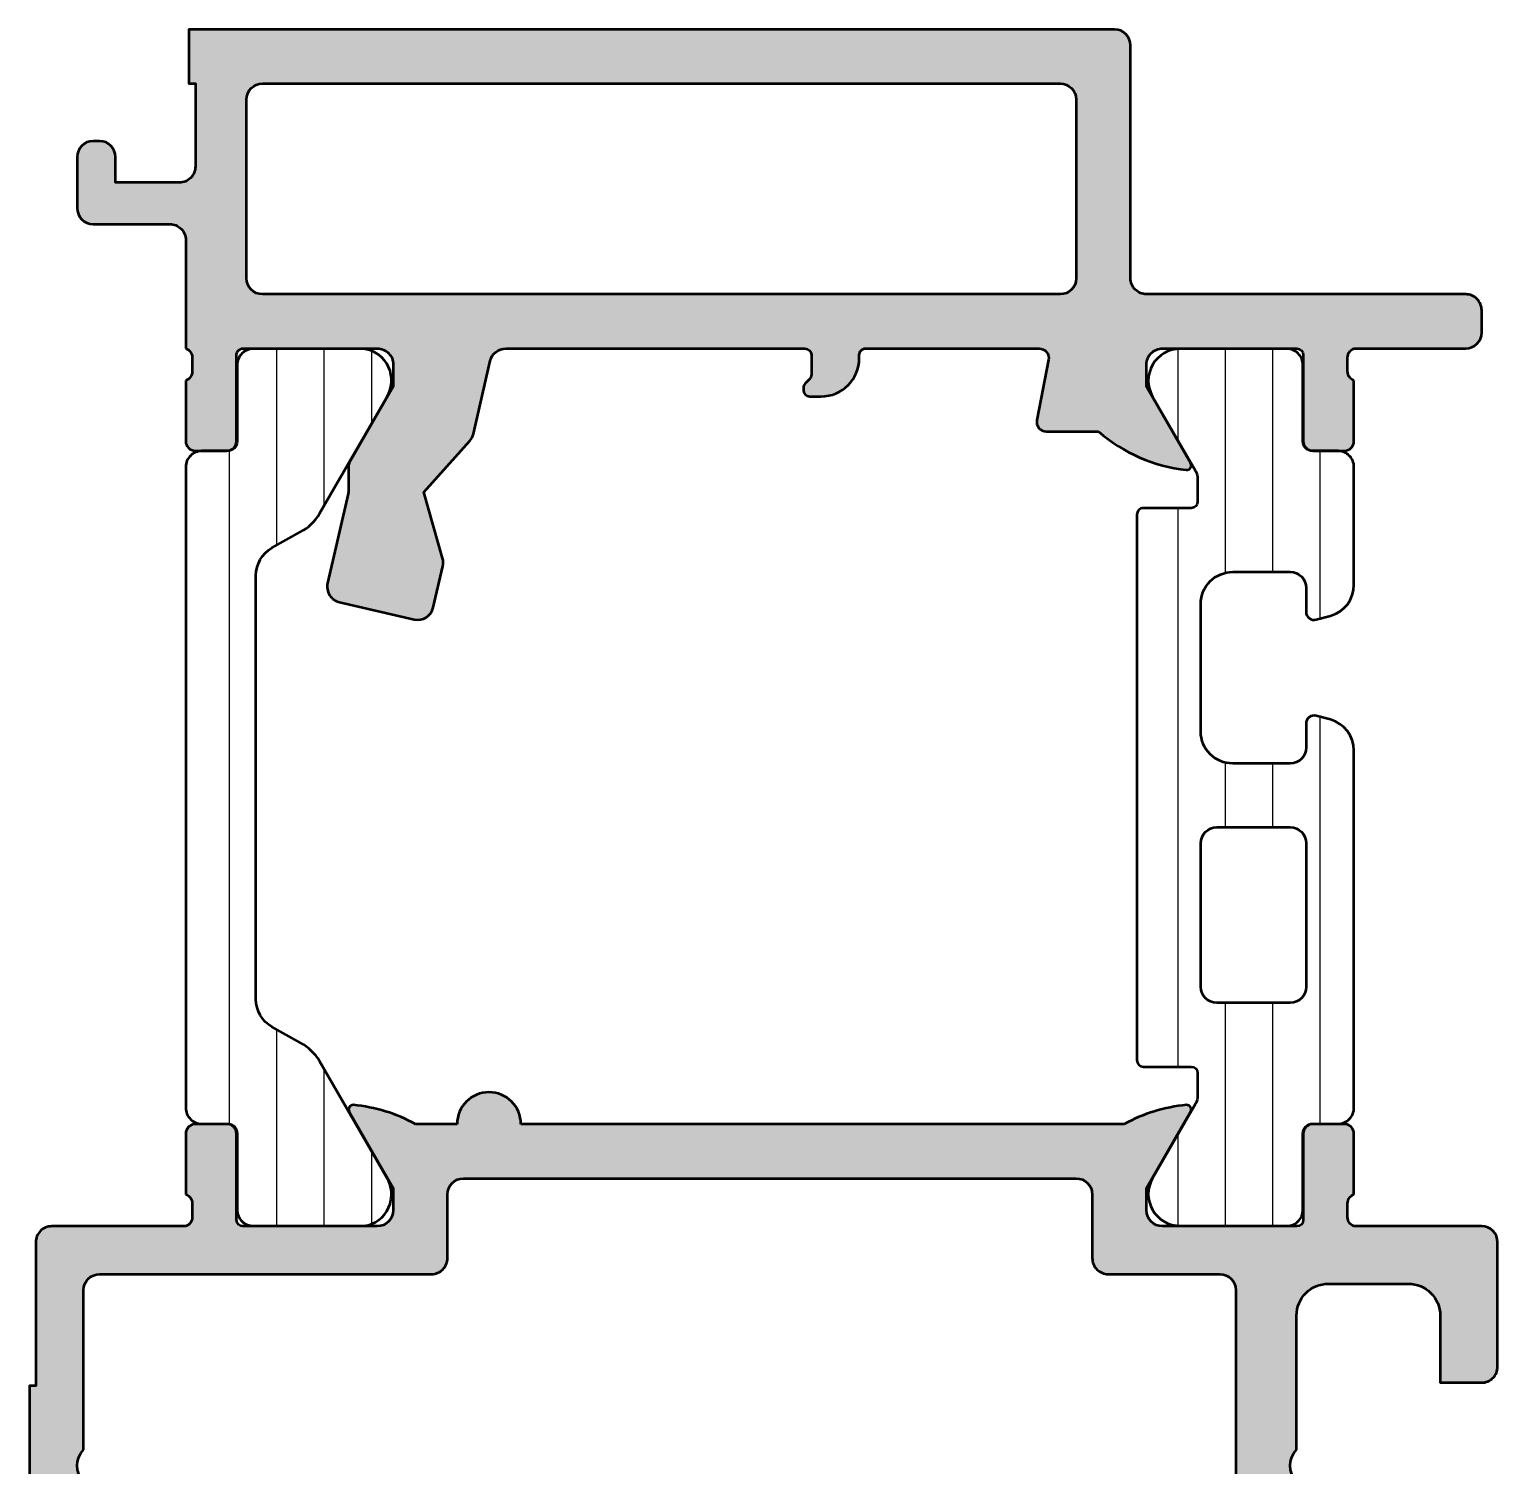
# Model space of a CAD drawing. Extents: x -34.5 to 32, y 0 to 90.
# Drawn here: x -34.5 to 11.5, y 45 to 90 of the extents above; entities that cross this region are included whole.
import ezdxf

# ---------------------------------------------------------------- set-up
doc = ezdxf.new("R2010")
doc.units = 0
for name, color, linetype, lineweight in [('0S-Alu contour', 7, 'Continuous', 50), ('0S-Alu hatch', 252, 'Continuous', 25), ('0S-Plastic contour', 254, 'Continuous', 50), ('0S-Plastic hatch', 253, 'Continuous', 25)]:
    doc.layers.add(name, color=color, linetype=linetype, lineweight=lineweight)
pattern_1 = [(90, (0, 0), (-1.4859, 0), [])]

# ---------------------------------------------------------------- blocks, each defined once
blk = doc.blocks.new('438860__0EFB5AFA_68D3_447F_BDD5_04D6D6783F5B_')
at = {"layer": '0S-Alu hatch'}
h = blk.add_hatch(color=256, dxfattribs=at)
edge = h.paths.add_edge_path()
edge.add_line((-29.60000000000001, 52.49999999999997), (-33.80000000000001, 52.49999999999997))
edge.add_arc((-33.80000000000002, 51.99999999999998), 0.4999999999999929, 89.9999999999992, 180)
edge.add_line((-34.30000000000001, 51.99999999999997), (-34.30000000000001, 47.49999999999997))
edge.add_line((-34.30000000000001, 47.49999999999997), (-34.5, 47.49999999999997))
edge.add_line((-34.5, 47.49999999999997), (-34.5, 42.49999999999997))
edge.add_line((-34.5, 42.49999999999997), (-34.30000000000001, 42.49999999999997))
edge.add_line((-34.30000000000001, 42.49999999999997), (-34.3, 37.99999999999997))
edge.add_arc((-33.80000000000001, 37.99999999999997), 0.4999999999999929, 180, 270.0000000000008)
edge.add_line((-33.8, 37.49999999999997), (-29.60000000000001, 37.49999999999998))
edge.add_ellipse((-29.7, 37.21715728752535), major_axis=(-0.3000000000000019, 0), ratio=1, start_angle=180, end_angle=250.5287793655121, ccw=False)
edge.add_line((-29.39999999999999, 37.21715728752535), (-29.4, 36.78284271247459))
edge.add_ellipse((-29.7, 36.78284271247459), major_axis=(-0.3000000000000007, 0), ratio=1, start_angle=109.4712206344897, end_angle=180, ccw=False)
edge.add_line((-29.6, 36.49999999999997), (-29.6, 34.60000000000002))
edge.add_arc((-29.29999999999995, 34.60000000000004), 0.300000000000054, 180, 269.9999999999986)
edge.add_line((-29.29999999999996, 34.29999999999998), (-28.31000000000004, 34.29999999999998))
edge.add_arc((-28.31000000000003, 34.60000000000001), 0.3000000000000327, 269.9999999999986, 360)
edge.add_line((-28.01, 34.60000000000002), (-28.01, 37.29999999999998))
edge.add_ellipse((-27.81, 37.29999999999998), major_axis=(-0.1999999999999993, 0), ratio=1, start_angle=270, end_angle=360, ccw=False)
edge.add_line((-27.81, 37.49999999999997), (-23.59999999999999, 37.49999999999998))
edge.add_ellipse((-23.59999999999999, 36.99999999999999), major_axis=(-0.5, 0), ratio=1, start_angle=180, end_angle=270, ccw=False)
edge.add_line((-23.1, 36.99999999999999), (-23.1, 36.29999999999999))
edge.add_line((-23.1, 36.29999999999999), (-24.48149545762236, 33.90717967697243))
edge.add_arc((-24.3618802153517, 33.83811978464828), 0.1381197846483005, 150.000000000001, 275.3285864386661)
edge.add_arc((-24.81339024585827, 38.67898932645395), 5.000000000000165, 275.3285864386683, 298.860456193006)
edge.add_line((-22.4, 34.29999999999998), (4.300000000000004, 34.3))
edge.add_arc((6.713390245858253, 38.67898932645399), 5.000000000000176, 241.1395438069943, 264.671413561332)
edge.add_arc((6.261880215351711, 33.8381197846483), 0.1381197846482904, 264.6714135613336, 390.0000000000021)
edge.add_line((6.381495457622361, 33.90717967697245), (5, 36.3))
edge.add_line((5, 36.3), (5, 37))
edge.add_ellipse((5.5, 37), major_axis=(-0.5, 0), ratio=1, start_angle=270, end_angle=360, ccw=False)
edge.add_line((5.5, 37.5), (9.710000000000006, 37.5))
edge.add_ellipse((9.710000000000006, 37.3), major_axis=(-0.2000000000000028, 0), ratio=1, start_angle=180, end_angle=270, ccw=False)
edge.add_line((9.91000000000001, 37.3), (9.910000000000004, 34.60000000000003))
edge.add_arc((10.21000000000004, 34.60000000000004), 0.300000000000038, 180, 270.0000000000003)
edge.add_line((10.21000000000004, 34.3), (11.19999999999996, 34.3))
edge.add_arc((11.19999999999995, 34.60000000000004), 0.3000000000000398, 270.0000000000023, 360)
edge.add_line((11.49999999999999, 34.60000000000003), (11.5, 36.5))
edge.add_ellipse((11.60000000000001, 36.78284271247461), major_axis=(-0.2999999999999956, 0), ratio=1, start_angle=0, end_angle=70.52877936550732, ccw=False)
edge.add_line((11.30000000000001, 36.78284271247461), (11.30000000000002, 37.21715728752538))
edge.add_ellipse((11.60000000000001, 37.21715728752537), major_axis=(-0.2999999999999971, 0), ratio=1, start_angle=289.4712206344907, end_angle=360, ccw=False)
edge.add_line((11.50000000000001, 37.5), (11.49999999999999, 41.9))
edge.add_arc((10.99999999999999, 41.9), 0.5000000000000018, 0, 89.99999999999898)
edge.add_line((11, 42.40000000000001), (9.699999999999996, 42.40000000000001))
edge.add_line((9.699999999999996, 42.40000000000001), (9.699999999999996, 40.3))
edge.add_ellipse((8.699999999999996, 40.3), major_axis=(-1, 0), ratio=1, start_angle=90.0000000000004, end_angle=180, ccw=False)
edge.add_line((8.700000000000003, 39.3), (6.200000000000002, 39.3))
edge.add_ellipse((6.200000000000009, 40.3), major_axis=(-1, 0), ratio=1, start_angle=0, end_angle=89.9999999999996, ccw=False)
edge.add_line((5.200000000000009, 40.3), (5.200000000000009, 44.5))
edge.add_ellipse((5.725000000000015, 45), major_axis=(-0.7250000000000036, 0), ratio=1, start_angle=-43.60281897270329, end_angle=43.60281897270329, ccw=False)
edge.add_line((5.200000000000009, 45.49999999999999), (5.200000000000009, 49.7))
edge.add_ellipse((6.200000000000009, 49.7), major_axis=(-1, 0), ratio=1, start_angle=270.0000000000004, end_angle=360, ccw=False)
edge.add_line((6.200000000000002, 50.7), (8.700000000000003, 50.7))
edge.add_ellipse((8.699999999999996, 49.70000000000001), major_axis=(-0.9999999999999928, 0), ratio=1, start_angle=180, end_angle=269.9999999999996, ccw=False)
edge.add_line((9.699999999999989, 49.70000000000001), (9.699999999999996, 47.6))
edge.add_line((9.699999999999996, 47.6), (10.99999999999999, 47.6))
edge.add_arc((10.99999999999999, 48.09999999999999), 0.4999999999999929, 269.9999999999996, 360)
edge.add_line((11.49999999999999, 48.09999999999999), (11.49999999999998, 52.00000000000001))
edge.add_arc((10.99999999999998, 52.00000000000001), 0.5000000000000018, 0, 89.99999999999898)
edge.add_line((10.99999999999999, 52.5), (7, 52.5))
edge.add_ellipse((7.099999999999987, 52.78284271247463), major_axis=(-0.3000000000000013, 0), ratio=1, start_angle=0, end_angle=70.52877936551249, ccw=False)
edge.add_line((6.799999999999985, 52.78284271247463), (6.79999999999999, 53.21715728752539))
edge.add_ellipse((7.099999999999994, 53.21715728752539), major_axis=(-0.3000000000000043, 0), ratio=1, start_angle=289.47122063449257, end_angle=360, ccw=False)
edge.add_line((6.999999999999984, 53.50000000000001), (6.999999999999985, 55.39999999999996))
edge.add_arc((6.699999999999951, 55.39999999999997), 0.3000000000000345, 0, 90.00000000000102)
edge.add_line((6.699999999999945, 55.7), (5.710000000000029, 55.7))
edge.add_arc((5.710000000000023, 55.39999999999997), 0.3000000000000327, 89.99999999999898, 180)
edge.add_line((5.409999999999991, 55.39999999999996), (5.409999999999996, 52.7))
edge.add_ellipse((5.209999999999993, 52.7), major_axis=(-0.2000000000000028, 0), ratio=1, start_angle=90, end_angle=180, ccw=False)
edge.add_line((5.209999999999993, 52.5), (0.9999999999999857, 52.5))
edge.add_ellipse((0.9999999999999857, 53), major_axis=(-0.5, 0), ratio=1, start_angle=0, end_angle=90, ccw=False)
edge.add_line((0.4999999999999858, 53), (0.4999999999999858, 53.7))
edge.add_line((0.4999999999999858, 53.7), (1.881495457622349, 56.09282032302755))
edge.add_arc((1.761880215351693, 56.1618802153517), 0.1381197846482929, 329.9999999999992, 455.32858643867)
edge.add_arc((2.213390245858156, 51.32101067354637), 4.999999999999808, 95.32858643866759, 118.860456193007)
edge.add_line((-0.2000000000000113, 55.69999999999999), (-19.10000000000001, 55.69999999999998))
edge.add_arc((-20.10000000000001, 55.69999999999998), 1, 0, 180)
edge.add_line((-21.10000000000001, 55.69999999999998), (-22.40000000000001, 55.69999999999997))
edge.add_arc((-24.8133902458582, 51.32101067354626), 4.999999999999898, 61.13954380699329, 84.67141356133244)
edge.add_arc((-24.36188021535172, 56.16188021535168), 0.1381197846482981, 84.6714135613309, 210.000000000003)
edge.add_line((-24.48149545762238, 56.09282032302752), (-23.10000000000001, 53.69999999999998))
edge.add_line((-23.10000000000001, 53.69999999999998), (-23.10000000000001, 52.99999999999998))
edge.add_ellipse((-23.60000000000001, 52.99999999999998), major_axis=(-0.5, 0), ratio=1, start_angle=90, end_angle=180, ccw=False)
edge.add_line((-23.60000000000001, 52.49999999999998), (-27.81000000000001, 52.49999999999998))
edge.add_ellipse((-27.81000000000001, 52.69999999999997), major_axis=(-0.2000000000000028, 0), ratio=1, start_angle=0, end_angle=90, ccw=False)
edge.add_line((-28.01000000000001, 52.69999999999997), (-28.01000000000001, 55.39999999999993))
edge.add_arc((-28.31000000000005, 55.39999999999992), 0.3000000000000469, 0, 90)
edge.add_line((-28.31000000000005, 55.69999999999997), (-29.29999999999997, 55.69999999999997))
edge.add_arc((-29.29999999999998, 55.39999999999994), 0.3000000000000327, 89.99999999999864, 180)
edge.add_line((-29.60000000000001, 55.39999999999993), (-29.60000000000001, 53.49999999999997))
edge.add_ellipse((-29.70000000000001, 53.21715728752535), major_axis=(-0.2999999999999999, 0), ratio=1, start_angle=180, end_angle=250.528779365509, ccw=False)
edge.add_line((-29.40000000000001, 53.21715728752535), (-29.40000000000001, 52.7828427124746))
edge.add_ellipse((-29.7, 52.78284271247459), major_axis=(-0.3000000000000007, 0), ratio=1, start_angle=109.4712206344897, end_angle=180, ccw=False)
edge = h.paths.add_edge_path()
edge.add_line((-32.80000000000001, 45.49999999999996), (-32.80000000000001, 50.49999999999997))
edge.add_ellipse((-32.30000000000001, 50.49999999999997), major_axis=(-0.5, 0), ratio=1, start_angle=270, end_angle=360, ccw=False)
edge.add_line((-32.30000000000001, 50.99999999999997), (-21.90000000000001, 50.99999999999997))
edge.add_arc((-21.9, 51.49999999999998), 0.5000000000000036, 269.9999999999992, 360)
edge.add_line((-21.4, 51.49999999999998), (-21.40000000000001, 53.49999999999997))
edge.add_ellipse((-20.90000000000001, 53.49999999999997), major_axis=(-0.5, 0), ratio=1, start_angle=270, end_angle=360, ccw=False)
edge.add_line((-20.90000000000001, 53.99999999999998), (-1.700000000000017, 53.99999999999999))
edge.add_ellipse((-1.700000000000017, 53.49999999999999), major_axis=(-0.5, 0), ratio=1, start_angle=180, end_angle=270, ccw=False)
edge.add_line((-1.200000000000017, 53.49999999999999), (-1.200000000000017, 51.49999999999998))
edge.add_arc((-0.700000000000017, 51.49999999999998), 0.5, 180, 270.0000000000008)
edge.add_line((-0.70000000000001, 50.99999999999998), (2.800000000000011, 50.99999999999998))
edge.add_ellipse((2.800000000000011, 50.49999999999998), major_axis=(-0.5, 0), ratio=1, start_angle=180, end_angle=270, ccw=False)
edge.add_line((3.300000000000011, 50.49999999999998), (3.300000000000011, 36.49999999999999))
edge.add_ellipse((2.800000000000011, 36.49999999999999), major_axis=(-0.5, 0), ratio=1, start_angle=90.0000000000008, end_angle=180, ccw=False)
edge.add_line((2.800000000000018, 35.99999999999999), (-20.89999999999999, 35.99999999999997))
edge.add_ellipse((-20.89999999999999, 36.49999999999997), major_axis=(-0.5, 0), ratio=1, start_angle=0, end_angle=90, ccw=False)
edge.add_line((-21.39999999999999, 36.49999999999997), (-21.4, 38.49999999999997))
edge.add_arc((-21.90000000000001, 38.49999999999997), 0.5, 0, 89.9999999999992)
edge.add_line((-21.9, 38.99999999999997), (-32.3, 38.99999999999997))
edge.add_ellipse((-32.3, 39.49999999999997), major_axis=(-0.5, 0), ratio=1, start_angle=0, end_angle=90, ccw=False)
edge.add_line((-32.8, 39.49999999999997), (-32.80000000000001, 44.49999999999997))
edge.add_ellipse((-32.27500000000001, 44.99999999999997), major_axis=(-0.724999999999999, 0), ratio=1, start_angle=-43.60281897270278, end_angle=43.60281897270329, ccw=False)
at = {"layer": '0S-Alu contour', "color": 7}
for points in [[(-28.31000000000005, 55.69999999999997), (-29.29999999999997, 55.69999999999997)], [(-24.48149545762238, 56.09282032302752), (-23.10000000000001, 53.69999999999998), (-23.10000000000001, 52.99999999999998)], [(-21.10000000000001, 55.69999999999998), (-22.40000000000001, 55.69999999999997)], [(-0.2000000000000113, 55.69999999999999), (-19.10000000000001, 55.69999999999998)], [(0.4999999999999858, 53), (0.4999999999999858, 53.7), (1.881495457622349, 56.09282032302755)], [(6.699999999999945, 55.7), (5.710000000000029, 55.7)], [(-29.60000000000001, 55.39999999999993), (-29.60000000000001, 53.49999999999997)], [(-28.01000000000001, 52.69999999999997), (-28.01000000000001, 55.39999999999993)], [(5.409999999999991, 55.39999999999996), (5.409999999999996, 52.7)], [(6.999999999999984, 53.50000000000001), (6.999999999999985, 55.39999999999996)], [(-20.90000000000001, 53.99999999999998), (-1.700000000000017, 53.99999999999999)], [(-21.4, 51.49999999999998), (-21.40000000000001, 53.49999999999997)], [(-1.200000000000017, 53.49999999999999), (-1.200000000000017, 51.49999999999998)], [(-29.40000000000001, 53.21715728752535), (-29.40000000000001, 52.7828427124746)], [(6.799999999999985, 52.78284271247463), (6.79999999999999, 53.21715728752539)], [(-29.60000000000001, 52.49999999999997), (-33.80000000000001, 52.49999999999997)], [(-23.60000000000001, 52.49999999999998), (-27.81000000000001, 52.49999999999998)], [(5.209999999999993, 52.5), (0.9999999999999857, 52.5)], [(10.99999999999999, 52.5), (7, 52.5)], [(-34.30000000000001, 51.99999999999997), (-34.30000000000001, 47.49999999999997), (-34.5, 47.49999999999997), (-34.5, 42.49999999999997), (-34.30000000000001, 42.49999999999997), (-34.3, 37.99999999999997)], [(11.49999999999999, 48.09999999999999), (11.49999999999998, 52.00000000000001)], [(-32.30000000000001, 50.99999999999997), (-21.90000000000001, 50.99999999999997)], [(-0.70000000000001, 50.99999999999998), (2.800000000000011, 50.99999999999998)], [(6.200000000000002, 50.7), (8.700000000000003, 50.7)], [(-32.80000000000001, 45.49999999999996), (-32.80000000000001, 50.49999999999997)], [(3.300000000000011, 50.49999999999998), (3.300000000000011, 36.49999999999999)], [(5.200000000000009, 45.49999999999999), (5.200000000000009, 49.7)], [(9.699999999999989, 49.70000000000001), (9.699999999999996, 47.6), (10.99999999999999, 47.6)], [(-32.8, 39.49999999999997), (-32.80000000000001, 44.49999999999997)], [(5.200000000000009, 40.3), (5.200000000000009, 44.5)], [(11, 42.40000000000001), (9.699999999999996, 42.40000000000001), (9.699999999999996, 40.3)], [(11.50000000000001, 37.5), (11.49999999999999, 41.9)], [(8.700000000000003, 39.3), (6.200000000000002, 39.3)], [(-21.9, 38.99999999999997), (-32.3, 38.99999999999997)], [(-21.39999999999999, 36.49999999999997), (-21.4, 38.49999999999997)], [(-33.8, 37.49999999999997), (-29.60000000000001, 37.49999999999998)], [(-28.01, 34.60000000000002), (-28.01, 37.29999999999998)], [(-27.81, 37.49999999999997), (-23.59999999999999, 37.49999999999998)], [(5.5, 37.5), (9.710000000000006, 37.5)], [(9.91000000000001, 37.3), (9.910000000000004, 34.60000000000003)], [(-29.39999999999999, 37.21715728752535), (-29.4, 36.78284271247459)], [(-23.1, 36.99999999999999), (-23.1, 36.29999999999999), (-24.48149545762236, 33.90717967697243)], [(6.381495457622361, 33.90717967697245), (5, 36.3), (5, 37)], [(11.30000000000001, 36.78284271247461), (11.30000000000002, 37.21715728752538)], [(-29.6, 36.49999999999997), (-29.6, 34.60000000000002)], [(11.49999999999999, 34.60000000000003), (11.5, 36.5)], [(2.800000000000018, 35.99999999999999), (-20.89999999999999, 35.99999999999997)], [(-29.29999999999996, 34.29999999999998), (-28.31000000000004, 34.29999999999998)], [(-22.4, 34.29999999999998), (4.300000000000004, 34.3)], [(10.21000000000004, 34.3), (11.19999999999996, 34.3)]]:
    blk.add_lwpolyline(points, dxfattribs=at)
for centre, radius, start, end in [((-20.10000000000001, 55.69999999999998), 1, 0, 180), ((-24.36188021535172, 56.16188021535168), 0.1381197846482981, 84.6714135613309, 210.000000000003), ((-24.8133902458582, 51.32101067354626), 4.999999999999898, 61.13954380699329, 84.67141356133244), ((2.213390245858156, 51.32101067354637), 4.999999999999808, 95.32858643866759, 118.860456193007), ((1.761880215351693, 56.1618802153517), 0.1381197846482929, 329.9999999999992, 95.32858643867003), ((-29.29999999999998, 55.39999999999994), 0.3000000000000327, 89.99999999999864, 180), ((-28.31000000000005, 55.39999999999992), 0.3000000000000469, 0, 90), ((5.710000000000023, 55.39999999999997), 0.3000000000000327, 89.99999999999898, 180), ((6.699999999999951, 55.39999999999997), 0.3000000000000345, 0, 90.00000000000102), ((-33.80000000000002, 51.99999999999998), 0.4999999999999929, 89.9999999999992, 180), ((10.99999999999998, 52.00000000000001), 0.5000000000000018, 0, 89.99999999999898), ((-21.9, 51.49999999999998), 0.5000000000000036, 269.9999999999992, 0), ((-0.700000000000017, 51.49999999999998), 0.5, 180, 270.0000000000008), ((10.99999999999999, 48.09999999999999), 0.4999999999999929, 269.9999999999996, 0), ((10.99999999999999, 41.9), 0.5000000000000018, 0, 89.99999999999898), ((-21.90000000000001, 38.49999999999997), 0.5, 0, 89.9999999999992), ((-33.80000000000001, 37.99999999999997), 0.4999999999999929, 180, 270.0000000000008), ((-29.29999999999995, 34.60000000000004), 0.300000000000054, 180, 269.9999999999986), ((-28.31000000000003, 34.60000000000001), 0.3000000000000327, 269.9999999999986, 0), ((10.21000000000004, 34.60000000000004), 0.300000000000038, 180, 270.0000000000003), ((11.19999999999995, 34.60000000000004), 0.3000000000000398, 270.0000000000023, 0), ((-24.81339024585827, 38.67898932645395), 5.000000000000165, 275.3285864386683, 298.860456193006), ((6.713390245858253, 38.67898932645399), 5.000000000000176, 241.1395438069943, 264.671413561332), ((-24.3618802153517, 33.83811978464828), 0.1381197846483005, 150.000000000001, 275.3285864386661), ((6.261880215351711, 33.8381197846483), 0.1381197846482904, 264.6714135613336, 30.0000000000021)]:
    blk.add_arc(centre, radius, start, end, dxfattribs=at)
at = {"layer": '0S-Alu contour', "color": 7, "extrusion": (0, 0, -1)}
for centre, radius, start, end in [((20.90000000000001, 53.49999999999997), 0.5, 0, 90), ((1.700000000000017, 53.49999999999999), 0.5, 90, 180), ((29.70000000000001, 53.21715728752535), 0.2999999999999999, 109.471220634491, 180), ((-7.099999999999994, 53.21715728752539), 0.3000000000000043, 0, 70.52877936550742), ((23.60000000000001, 52.99999999999998), 0.5, 180, 270), ((-0.9999999999999857, 53), 0.5, 270, 0), ((29.7, 52.78284271247459), 0.3000000000000007, 180, 250.5287793655103), ((27.81000000000001, 52.69999999999997), 0.2000000000000028, 270, 0), ((-5.209999999999993, 52.7), 0.2000000000000028, 180, 270), ((-7.099999999999987, 52.78284271247463), 0.3000000000000013, 289.4712206344875, 0), ((32.30000000000001, 50.49999999999997), 0.5, 0, 90), ((-2.800000000000011, 50.49999999999998), 0.5, 90, 180), ((-6.200000000000009, 49.7), 1, 0, 89.99999999999959), ((-8.699999999999996, 49.70000000000001), 0.9999999999999928, 90.0000000000004, 180), ((32.27500000000001, 44.99999999999997), 0.724999999999999, 316.3971810272967, 43.6028189727029), ((-5.725000000000015, 45), 0.7250000000000036, 316.3971810272967, 43.60281897270331), ((-6.200000000000009, 40.3), 1, 270.0000000000004, 0), ((-8.699999999999996, 40.3), 1, 180, 269.9999999999996), ((32.3, 39.49999999999997), 0.5, 270, 0), ((29.7, 37.21715728752535), 0.3000000000000019, 109.4712206344879, 180), ((27.81, 37.29999999999998), 0.1999999999999993, 0, 90), ((23.59999999999999, 36.99999999999999), 0.5, 90, 180), ((-5.5, 37), 0.5, 0, 90), ((-9.710000000000006, 37.3), 0.2000000000000028, 90, 180), ((-11.60000000000001, 37.21715728752537), 0.2999999999999971, 0, 70.52877936550934), ((29.7, 36.78284271247459), 0.3000000000000007, 180, 250.5287793655103), ((20.89999999999999, 36.49999999999997), 0.5, 270, 0), ((-2.800000000000011, 36.49999999999999), 0.5, 180, 269.9999999999992), ((-11.60000000000001, 36.78284271247461), 0.2999999999999956, 289.4712206344927, 0)]:
    blk.add_arc(centre, radius, start, end, dxfattribs=at)
blk = doc.blocks.new('438820__D9EFF8EE_C570_4E86_903E_ECA06BD9A916_')
at = {"layer": '0S-Alu hatch'}
h = blk.add_hatch(color=256, dxfattribs=at)
edge = h.paths.add_edge_path()
edge.add_arc((-32.5, 86), 0.5, 90, 180)
edge.add_line((-33, 86), (-33, 84.4))
edge.add_arc((-32.5, 84.4), 0.5, 180, 270)
edge.add_line((-32.5, 83.9), (-30.1, 83.9))
edge.add_ellipse((-30.09999999999999, 83.4), major_axis=(-0.5, 0), ratio=1, start_angle=180, end_angle=270.0000000000004, ccw=False)
edge.add_line((-29.59999999999999, 83.4), (-29.59999999999999, 80))
edge.add_ellipse((-29.69999999999999, 79.71715728752538), major_axis=(-0.2999999999999987, 0), ratio=1, start_angle=180, end_angle=250.5287793655097, ccw=False)
edge.add_line((-29.39999999999999, 79.71715728752538), (-29.4, 79.28284271247462))
edge.add_ellipse((-29.69999999999999, 79.2828427124746), major_axis=(-0.29999999999999, 0), ratio=1, start_angle=109.4712206344903, end_angle=180, ccw=False)
edge.add_line((-29.59999999999999, 78.99999999999999), (-29.59999999999999, 77.10000000000004))
edge.add_arc((-29.29999999999996, 77.10000000000004), 0.3000000000000398, 180, 270)
edge.add_line((-29.29999999999996, 76.79999999999998), (-28.31000000000004, 76.79999999999998))
edge.add_arc((-28.31000000000004, 77.10000000000004), 0.3000000000000398, 270, 360)
edge.add_line((-28.01, 77.10000000000004), (-28.00999999999999, 79.8))
edge.add_ellipse((-27.81000000000001, 79.80000000000003), major_axis=(-0.1999999999999815, 0), ratio=1, start_angle=269.9999999999959, end_angle=360, ccw=False)
edge.add_line((-27.81, 80), (-23.59999999999998, 80))
edge.add_ellipse((-23.59999999999997, 79.5), major_axis=(-0.5, 0), ratio=1, start_angle=180, end_angle=270.0000000000008, ccw=False)
edge.add_line((-23.09999999999997, 79.5), (-23.09999999999998, 78.79999999999998))
edge.add_line((-23.09999999999998, 78.79999999999998), (-24.48149545762234, 76.40717967697243))
edge.add_arc((-24.36188021535168, 76.33811978464828), 0.1381197846482973, 150.0000000000003, 180)
edge.add_line((-24.49999999999998, 76.33811978464828), (-24.49999999999999, 75.55696780415082))
edge.add_ellipse((-24.99999999999985, 75.5569678041508), major_axis=(-0.4999999999998615, 0), ratio=1, start_angle=166.9999999999992, end_angle=180, ccw=False)
edge.add_line((-24.51281496760737, 75.44449227697889), (-25.1574299442158, 72.65235805759721))
edge.add_arc((-24.67024491182318, 72.53988253042527), 0.5000000000000006, 166.9999999999993, 257.0000000000002)
edge.add_line((-24.78272043899512, 72.05269749803266), (-22.44423228351054, 71.51281496760738))
edge.add_arc((-22.33175675633861, 72), 0.4999999999999989, 257.0000000000002, 346.9999999999993)
edge.add_line((-21.844571723946, 71.88752447282806), (-21.54648568961183, 73.17867693900757))
edge.add_arc((-22.03367072200444, 73.2911524661795), 0.5000000000000007, 347.0000000000009, 375.8107937429733)
edge.add_line((-21.55258738071822, 73.42738322165302), (-22.13950055207519, 75.5))
edge.add_line((-22.13950055207519, 75.5), (-20.70341109398674, 77.10556982064466))
edge.add_arc((-21.07608630440364, 77.43890626860785), 0.4999999999999985, 318.1892062570278, 347.0000000000011)
edge.add_line((-20.58890127201102, 77.32643074143591), (-20.06112624749613, 79.61247552717192))
edge.add_ellipse((-19.57394121510349, 79.49999999999999), major_axis=(-0.5000000000000142, 0), ratio=1, start_angle=270.0000000000008, end_angle=346.9999999999998, ccw=False)
edge.add_line((-19.5739412151035, 80), (-10.19999999999999, 80))
edge.add_ellipse((-10.2, 79.79999999999998), major_axis=(-0.200000000000017, 0), ratio=1, start_angle=180, end_angle=269.9999999999949, ccw=False)
edge.add_line((-9.99999999999999, 79.8), (-9.999999999999991, 79.18284271247462))
edge.add_ellipse((-10.19999999999998, 79.18284271247461), major_axis=(-0.1999999999999904, 0), ratio=1, start_angle=134.9999999999997, end_angle=180, ccw=False)
edge.add_line((-10.05857864376268, 79.04142135623731), (-10.1914213562373, 78.9085786437627))
edge.add_arc((-10.04999999999999, 78.76715728752538), 0.2000000000000021, 134.9999999999985, 180)
edge.add_line((-10.25, 78.76715728752538), (-10.24999999999999, 78.69999999999999))
edge.add_arc((-10.04999999999999, 78.69999999999999), 0.1999999999999993, 180, 269.999999999998)
edge.add_line((-10.04999999999999, 78.49999999999999), (-9.699999999999996, 78.5))
edge.add_arc((-9.699999999999996, 79.7), 1.200000000000002, 270, 360)
edge.add_line((-8.499999999999991, 79.7), (-8.5, 79.8))
edge.add_ellipse((-8.300000000000004, 79.80000000000001), major_axis=(-0.1999999999999957, 0), ratio=1, start_angle=269.99999999999795, end_angle=360, ccw=False)
edge.add_line((-8.299999999999997, 80), (-2.863929101227867, 80))
edge.add_ellipse((-2.863929101227859, 79.7), major_axis=(-0.2999999999999971, 0), ratio=1, start_angle=168.9999999999993, end_angle=270.0000000000016, ccw=False)
edge.add_line((-2.569440946193563, 79.64275730138704), (-2.935947857564478, 77.75724269861297))
edge.add_arc((-2.641459702530177, 77.7), 0.3000000000000019, 168.9999999999994, 270.0000000000013)
edge.add_line((-2.64145970253017, 77.4), (-0.9999999999999857, 77.4))
edge.add_arc((2.281955749415836, 81.1721037179373), 4.999999999999999, 228.9747813362041, 263.859318945973)
edge.add_arc((1.761880215351716, 76.3381197846483), 0.1381197846482974, 263.8593189459727, 389.9999999999997)
edge.add_line((1.881495457622378, 76.40717967697245), (0.5000000000000142, 78.79999999999998))
edge.add_line((0.5000000000000142, 78.79999999999998), (0.5000000000000142, 79.5))
edge.add_ellipse((1.000000000000007, 79.5), major_axis=(-0.4999999999999929, 0), ratio=1, start_angle=269.9999999999996, end_angle=360, ccw=False)
edge.add_line((1.00000000000001, 80), (5.210000000000015, 80))
edge.add_ellipse((5.209999999999995, 79.79999999999998), major_axis=(-0.200000000000017, 0), ratio=1, start_angle=180, end_angle=269.99999999999443, ccw=False)
edge.add_line((5.410000000000012, 79.8), (5.410000000000017, 77.10000000000004))
edge.add_arc((5.710000000000057, 77.10000000000004), 0.3000000000000398, 180, 270)
edge.add_line((5.710000000000057, 76.79999999999998), (6.699999999999974, 76.79999999999998))
edge.add_arc((6.699999999999974, 77.10000000000004), 0.3000000000000398, 270, 360)
edge.add_line((7.000000000000014, 77.10000000000004), (7.000000000000014, 79))
edge.add_ellipse((7.10000000000001, 79.28284271247462), major_axis=(-0.2999999999999981, 0), ratio=1, start_angle=0, end_angle=70.52877936550999, ccw=False)
edge.add_line((6.800000000000012, 79.28284271247462), (6.800000000000004, 79.71715728752538))
edge.add_ellipse((7.100000000000004, 79.71715728752538), major_axis=(-0.2999999999999998, 0), ratio=1, start_angle=289.47122063449035, end_angle=360, ccw=False)
edge.add_line((7.000000000000006, 80), (10.50000000000001, 80))
edge.add_arc((10.50000000000001, 80.5), 0.5, 270, 360)
edge.add_line((11.00000000000001, 80.5), (11.00000000000001, 81.2))
edge.add_arc((10.5, 81.19999999999999), 0.5000000000000071, 0, 90.00000000000081)
edge.add_line((10.5, 81.69999999999999), (0.5, 81.69999999999999))
edge.add_ellipse((0.4999999999999972, 82.2), major_axis=(-0.5, 0), ratio=1, start_angle=0, end_angle=90.00000000000028, ccw=False)
edge.add_line((-2.9e-15, 82.2), (3.6e-15, 89.50000000000001))
edge.add_arc((-0.5, 89.50000000000001), 0.5, 0, 90)
edge.add_line((-0.5, 90.00000000000003), (-29.5, 90))
edge.add_line((-29.5, 90), (-29.5, 88.3))
edge.add_line((-29.5, 88.3), (-29.3, 88.3))
edge.add_line((-29.3, 88.3), (-29.3, 85.7))
edge.add_ellipse((-29.8, 85.7), major_axis=(-0.4999999999999965, 0), ratio=1, start_angle=89.9999999999996, end_angle=180, ccw=False)
edge.add_line((-29.8, 85.20000000000002), (-31.8, 85.20000000000002))
edge.add_line((-31.8, 85.20000000000002), (-31.8, 86))
edge.add_arc((-32.3, 86), 0.5, 0, 90)
edge.add_line((-32.3, 86.5), (-32.5, 86.5))
edge = h.paths.add_edge_path()
edge.add_ellipse((-27.2, 87.79999999999998), major_axis=(-0.5, 0), ratio=1, start_angle=270, end_angle=360, ccw=False)
edge.add_line((-27.2, 88.3), (-2.199999999999995, 88.30000000000001))
edge.add_ellipse((-2.199999999999995, 87.80000000000001), major_axis=(-0.4999999999999965, 0), ratio=1, start_angle=180, end_angle=270, ccw=False)
edge.add_line((-1.700000000000002, 87.80000000000001), (-1.699999999999995, 82.19999999999997))
edge.add_ellipse((-2.199999999999995, 82.19999999999997), major_axis=(-0.5, 0), ratio=1, start_angle=90, end_angle=180, ccw=False)
edge.add_line((-2.199999999999995, 81.69999999999999), (-27.2, 81.69999999999997))
edge.add_ellipse((-27.2, 82.19999999999997), major_axis=(-0.5, 0), ratio=1, start_angle=0, end_angle=90, ccw=False)
edge.add_line((-27.7, 82.19999999999997), (-27.7, 87.79999999999998))
at = {"layer": '0S-Alu contour', "color": 7}
for points in [[(-0.5, 90.00000000000003), (-29.5, 90), (-29.5, 88.3), (-29.3, 88.3), (-29.3, 85.7)], [(-2.9e-15, 82.2), (3.6e-15, 89.50000000000001)], [(-27.2, 88.3), (-2.199999999999995, 88.30000000000001)], [(-27.7, 82.19999999999997), (-27.7, 87.79999999999998)], [(-1.700000000000002, 87.80000000000001), (-1.699999999999995, 82.19999999999997)], [(-32.3, 86.5), (-32.5, 86.5)], [(-33, 86), (-33, 84.4)], [(-29.8, 85.20000000000002), (-31.8, 85.20000000000002), (-31.8, 86)], [(-32.5, 83.9), (-30.1, 83.9)], [(-29.59999999999999, 83.4), (-29.59999999999999, 80)], [(-2.199999999999995, 81.69999999999999), (-27.2, 81.69999999999997)], [(10.5, 81.69999999999999), (0.5, 81.69999999999999)], [(11.00000000000001, 80.5), (11.00000000000001, 81.2)], [(-29.39999999999999, 79.71715728752538), (-29.4, 79.28284271247462)], [(-28.01, 77.10000000000004), (-28.00999999999999, 79.8)], [(-27.81, 80), (-23.59999999999998, 80)], [(-20.58890127201102, 77.32643074143591), (-20.06112624749613, 79.61247552717192)], [(-19.5739412151035, 80), (-10.19999999999999, 80)], [(-9.99999999999999, 79.8), (-9.999999999999991, 79.18284271247462)], [(-8.499999999999991, 79.7), (-8.5, 79.8)], [(-8.299999999999997, 80), (-2.863929101227867, 80)], [(-2.569440946193563, 79.64275730138704), (-2.935947857564478, 77.75724269861297)], [(1.00000000000001, 80), (5.210000000000015, 80)], [(5.410000000000012, 79.8), (5.410000000000017, 77.10000000000004)], [(6.800000000000012, 79.28284271247462), (6.800000000000004, 79.71715728752538)], [(7.000000000000006, 80), (10.50000000000001, 80)], [(-23.09999999999997, 79.5), (-23.09999999999998, 78.79999999999998), (-24.48149545762234, 76.40717967697243)], [(1.881495457622378, 76.40717967697245), (0.5000000000000142, 78.79999999999998), (0.5000000000000142, 79.5)], [(-29.59999999999999, 78.99999999999999), (-29.59999999999999, 77.10000000000004)], [(-10.25, 78.76715728752538), (-10.24999999999999, 78.69999999999999)], [(-10.05857864376268, 79.04142135623731), (-10.1914213562373, 78.9085786437627)], [(7.000000000000014, 77.10000000000004), (7.000000000000014, 79)], [(-10.04999999999999, 78.49999999999999), (-9.699999999999996, 78.5)], [(-2.64145970253017, 77.4), (-0.9999999999999857, 77.4)], [(-21.55258738071822, 73.42738322165302), (-22.13950055207519, 75.5), (-20.70341109398674, 77.10556982064466)], [(-29.29999999999996, 76.79999999999998), (-28.31000000000004, 76.79999999999998)], [(5.710000000000057, 76.79999999999998), (6.699999999999974, 76.79999999999998)], [(-24.49999999999998, 76.33811978464828), (-24.49999999999999, 75.55696780415082)], [(-24.51281496760737, 75.44449227697889), (-25.1574299442158, 72.65235805759721)], [(-21.844571723946, 71.88752447282806), (-21.54648568961183, 73.17867693900757)], [(-24.78272043899512, 72.05269749803266), (-22.44423228351054, 71.51281496760738)]]:
    blk.add_lwpolyline(points, dxfattribs=at)
for centre, radius, start, end in [((-0.5, 89.50000000000001), 0.5, 0, 90), ((-32.5, 86), 0.5, 90, 180), ((-32.3, 86), 0.5, 0, 90), ((-32.5, 84.4), 0.5, 180, 270), ((10.5, 81.19999999999999), 0.5000000000000071, 0, 90.00000000000081), ((10.50000000000001, 80.5), 0.5, 270, 0), ((-9.699999999999996, 79.7), 1.200000000000002, 270, 0), ((-10.04999999999999, 78.76715728752538), 0.2000000000000021, 134.9999999999985, 180), ((-10.04999999999999, 78.69999999999999), 0.1999999999999993, 180, 269.999999999998), ((-2.641459702530177, 77.7), 0.3000000000000019, 168.9999999999994, 270.0000000000013), ((-21.07608630440364, 77.43890626860785), 0.4999999999999985, 318.1892062570278, 347.0000000000011), ((2.281955749415836, 81.1721037179373), 4.999999999999999, 228.9747813362041, 263.859318945973), ((-29.29999999999996, 77.10000000000004), 0.3000000000000398, 180, 270), ((-28.31000000000004, 77.10000000000004), 0.3000000000000398, 270, 0), ((5.710000000000057, 77.10000000000004), 0.3000000000000398, 180, 270), ((6.699999999999974, 77.10000000000004), 0.3000000000000398, 270, 0), ((-24.36188021535168, 76.33811978464828), 0.1381197846482973, 150.0000000000003, 180), ((1.761880215351716, 76.3381197846483), 0.1381197846482974, 263.8593189459727, 29.9999999999997), ((-22.03367072200444, 73.2911524661795), 0.5000000000000007, 347.0000000000009, 15.81079374297323), ((-24.67024491182318, 72.53988253042527), 0.5000000000000006, 166.9999999999993, 257.0000000000002), ((-22.33175675633861, 72), 0.4999999999999989, 257.0000000000002, 346.9999999999993)]:
    blk.add_arc(centre, radius, start, end, dxfattribs=at)
at = {"layer": '0S-Alu contour', "color": 7, "extrusion": (0, 0, -1)}
for centre, radius, start, end in [((27.2, 87.79999999999998), 0.5, 0, 90), ((2.199999999999995, 87.80000000000001), 0.4999999999999965, 90, 180), ((29.8, 85.7), 0.4999999999999965, 180, 270.0000000000004), ((30.09999999999999, 83.4), 0.5, 89.99999999999959, 180), ((27.2, 82.19999999999997), 0.5, 270, 0), ((2.199999999999995, 82.19999999999997), 0.5, 180, 270), ((-0.4999999999999972, 82.2), 0.5, 269.9999999999997, 0), ((29.69999999999999, 79.71715728752538), 0.2999999999999987, 109.4712206344903, 180), ((27.81000000000001, 79.80000000000003), 0.1999999999999815, 0, 90.00000000000406), ((23.59999999999997, 79.5), 0.5, 89.9999999999992, 180), ((19.57394121510349, 79.49999999999999), 0.5000000000000142, 13.00000000000022, 89.9999999999992), ((10.2, 79.79999999999998), 0.200000000000017, 90.00000000000509, 180), ((8.300000000000004, 79.80000000000001), 0.1999999999999957, 0, 90.00000000000205), ((2.863929101227859, 79.7), 0.2999999999999971, 89.9999999999984, 191.0000000000008), ((-1.000000000000007, 79.5), 0.4999999999999929, 0, 90.0000000000004), ((-5.209999999999995, 79.79999999999998), 0.200000000000017, 90.00000000000558, 180), ((-7.100000000000004, 79.71715728752538), 0.2999999999999998, 0, 70.52877936550966), ((29.69999999999999, 79.2828427124746), 0.29999999999999, 180, 250.5287793655097), ((10.19999999999998, 79.18284271247461), 0.1999999999999904, 180, 225.0000000000003), ((-7.10000000000001, 79.28284271247462), 0.2999999999999981, 289.47122063449, 0), ((24.99999999999985, 75.5569678041508), 0.4999999999998615, 180, 193.0000000000009)]:
    blk.add_arc(centre, radius, start, end, dxfattribs=at)
blk = doc.blocks.new('278263__C27CB81A_E722_4961_BA73_B39031A9C6F4___060285BD_AAAA_44C7_AA26_E76BF7F94CF9_')
at = {"layer": '0S-Plastic hatch'}
h = blk.add_hatch(dxfattribs=at)
h.set_pattern_fill('ANSI31', color=256, scale=0.4680000000000001, angle=45, style=0)
h.set_pattern_definition(pattern_1)
edge = h.paths.add_edge_path()
edge.add_line((6.999999999999992, 56.21000000000001), (6.999999999999982, 67.40655556658466))
edge.add_arc((5.999999999999994, 67.40655556658467), 0.9999999999999875, 0, 75.00000000000055)
edge.add_line((6.258819045102504, 68.37248139287374), (5.814704761275621, 68.49148145657227))
edge.add_arc((5.750000000000002, 68.24999999999999), 0.250000000000017, 75.00000000000384, 180)
edge.add_line((5.499999999999985, 68.25), (5.499999999999985, 67.5))
edge.add_ellipse((4.999999999999985, 67.5), major_axis=(-0.5, 0), ratio=1, start_angle=90, end_angle=180, ccw=False)
edge.add_line((4.999999999999985, 67), (3.199999999999988, 67))
edge.add_ellipse((3.199999999999988, 68), major_axis=(-1, 0), ratio=1, start_angle=0, end_angle=90, ccw=False)
edge.add_line((2.199999999999988, 68), (2.199999999999988, 72))
edge.add_ellipse((3.199999999999981, 72), major_axis=(-0.9999999999999996, 0), ratio=1, start_angle=269.9999999999996, end_angle=360, ccw=False)
edge.add_line((3.199999999999988, 73), (4.999999999999985, 73))
edge.add_ellipse((4.999999999999985, 72.5), major_axis=(-0.5, 0), ratio=1, start_angle=180, end_angle=270, ccw=False)
edge.add_line((5.499999999999985, 72.5), (5.499999999999985, 71.75))
edge.add_arc((5.74999999999999, 71.75000000000001), 0.2500000000000044, 180, 285)
edge.add_line((5.814704761275621, 71.50851854342774), (6.258819045102505, 71.62751860712628))
edge.add_arc((5.99999999999996, 72.59344443341536), 1.000000000000017, 285.0000000000012, 360)
edge.add_line((6.999999999999978, 72.59344443341536), (6.999999999999992, 76.28999999999999))
edge.add_arc((6.499999999999998, 76.28999999999999), 0.4999999999999947, 0, 90.00000000000063)
edge.add_line((6.499999999999992, 76.78999999999999), (5.699999999999988, 76.78999999999999))
edge.add_ellipse((5.699999999999988, 77.09), major_axis=(-0.2999999999999971, 0), ratio=1, start_angle=0, end_angle=90, ccw=False)
edge.add_line((5.399999999999991, 77.09), (5.399999999999991, 79.49))
edge.add_arc((4.899999999999996, 79.49), 0.4999999999999947, 0, 90.00000000000063)
edge.add_line((4.899999999999991, 79.99), (1.556550992617005, 79.99))
edge.add_arc((1.55655099261699, 78.99), 0.9999999999999857, 89.99999999999913, 210.0000000000005)
edge.add_line((0.6905255888325686, 78.49000000000001), (2.033012701892211, 76.16474411167425))
edge.add_ellipse((1.59999999999999, 75.91474411167424), major_axis=(-0.5000000000000044, 0), ratio=1, start_angle=180, end_angle=210.0000000000013, ccw=False)
edge.add_line((2.099999999999995, 75.91474411167424), (2.099999999999994, 75.2))
edge.add_ellipse((1.899999999999995, 75.2), major_axis=(-0.1999999999999993, 0), ratio=1, start_angle=90, end_angle=180, ccw=False)
edge.add_line((1.899999999999995, 75), (0.3999999999999844, 75))
edge.add_arc((0.3999999999999779, 74.80000000000001), 0.1999999999999886, 89.99999999999812, 180)
edge.add_line((0.1999999999999893, 74.80000000000001), (0.1999999999999851, 57.7))
edge.add_arc((0.3999999999999859, 57.7), 0.2000000000000008, 180, 269.9999999999996)
edge.add_line((0.3999999999999844, 57.5), (1.899999999999995, 57.5))
edge.add_ellipse((1.899999999999995, 57.3), major_axis=(-0.1999999999999957, 0), ratio=1, start_angle=180, end_angle=270, ccw=False)
edge.add_line((2.09999999999999, 57.3), (2.099999999999994, 56.58525588832577))
edge.add_ellipse((1.599999999999994, 56.58525588832578), major_axis=(-0.4999999999999983, 0), ratio=1, start_angle=149.999999999999, end_angle=180, ccw=False)
edge.add_line((2.033012701892207, 56.33525588832577), (0.6905255888325679, 54.01))
edge.add_arc((1.556550992617004, 53.51), 0.9999999999999984, 149.9999999999999, 270)
edge.add_line((1.556550992617004, 52.51000000000001), (4.899999999999991, 52.51000000000001))
edge.add_arc((4.899999999999996, 53.01), 0.4999999999999929, 269.9999999999994, 360)
edge.add_line((5.399999999999989, 53.01000000000001), (5.399999999999991, 55.41000000000001))
edge.add_ellipse((5.699999999999988, 55.41000000000001), major_axis=(-0.299999999999998, 0), ratio=1, start_angle=270, end_angle=360, ccw=False)
edge.add_line((5.699999999999988, 55.71000000000001), (6.499999999999992, 55.71000000000001))
edge.add_arc((6.499999999999998, 56.21), 0.4999999999999929, 269.9999999999994, 360)
edge = h.paths.add_edge_path()
edge.add_line((2.699999999999988, 65), (4.999999999999985, 65))
edge.add_ellipse((4.999999999999985, 64.5), major_axis=(-0.5, 0), ratio=1, start_angle=180, end_angle=270, ccw=False)
edge.add_line((5.499999999999985, 64.5), (5.499999999999985, 60))
edge.add_ellipse((4.999999999999985, 60), major_axis=(-0.5, 0), ratio=1, start_angle=90, end_angle=180, ccw=False)
edge.add_line((4.999999999999985, 59.50000000000001), (2.699999999999988, 59.50000000000001))
edge.add_ellipse((2.699999999999988, 60), major_axis=(-0.5, 0), ratio=1, start_angle=0, end_angle=90, ccw=False)
edge.add_line((2.199999999999988, 60), (2.199999999999988, 64.5))
edge.add_ellipse((2.699999999999988, 64.5), major_axis=(-0.5000000000000009, 0), ratio=1, start_angle=270, end_angle=360, ccw=False)
at = {"layer": '0S-Alu contour', "color": 7}
for points in [[(2.699999999999988, 65), (4.999999999999985, 65)], [(2.199999999999988, 60), (2.199999999999988, 64.5)], [(5.499999999999985, 64.5), (5.499999999999985, 60)], [(4.999999999999985, 59.50000000000001), (2.699999999999988, 59.50000000000001)]]:
    blk.add_lwpolyline(points, dxfattribs=at)
at = {"layer": '0S-Alu contour', "color": 7, "extrusion": (0, 0, -1)}
for centre, radius, start, end in [((-2.699999999999988, 64.5), 0.5000000000000009, 0, 90), ((-4.999999999999985, 64.5), 0.5, 90, 180), ((-2.699999999999988, 60), 0.5, 270, 0), ((-4.999999999999985, 60), 0.5, 180, 270)]:
    blk.add_arc(centre, radius, start, end, dxfattribs=at)
at = {"layer": '0S-Plastic contour', "color": 7}
for points in [[(4.899999999999991, 79.99), (1.556550992617005, 79.99)], [(5.399999999999991, 77.09), (5.399999999999991, 79.49)], [(0.6905255888325686, 78.49000000000001), (2.033012701892211, 76.16474411167425)], [(6.499999999999992, 76.78999999999999), (5.699999999999988, 76.78999999999999)], [(2.099999999999995, 75.91474411167424), (2.099999999999994, 75.2)], [(6.999999999999978, 72.59344443341536), (6.999999999999992, 76.28999999999999)], [(1.899999999999995, 75), (0.3999999999999844, 75)], [(0.1999999999999893, 74.80000000000001), (0.1999999999999851, 57.7)], [(3.199999999999988, 73), (4.999999999999985, 73)], [(5.499999999999985, 72.5), (5.499999999999985, 71.75)], [(2.199999999999988, 68), (2.199999999999988, 72)], [(5.814704761275621, 71.50851854342774), (6.258819045102505, 71.62751860712628)], [(5.499999999999985, 68.25), (5.499999999999985, 67.5)], [(6.258819045102504, 68.37248139287374), (5.814704761275621, 68.49148145657227)], [(6.999999999999992, 56.21000000000001), (6.999999999999982, 67.40655556658466)], [(4.999999999999985, 67), (3.199999999999988, 67)], [(0.3999999999999844, 57.5), (1.899999999999995, 57.5)], [(2.09999999999999, 57.3), (2.099999999999994, 56.58525588832577)], [(2.033012701892207, 56.33525588832577), (0.6905255888325679, 54.01)], [(5.699999999999988, 55.71000000000001), (6.499999999999992, 55.71000000000001)], [(5.399999999999989, 53.01000000000001), (5.399999999999991, 55.41000000000001)], [(1.556550992617004, 52.51000000000001), (4.899999999999991, 52.51000000000001)]]:
    blk.add_lwpolyline(points, dxfattribs=at)
for centre, radius, start, end in [((1.55655099261699, 78.99), 0.9999999999999857, 89.99999999999913, 210.0000000000005), ((4.899999999999996, 79.49), 0.4999999999999947, 0, 90.00000000000063), ((6.499999999999998, 76.28999999999999), 0.4999999999999947, 0, 90.00000000000063), ((0.3999999999999779, 74.80000000000001), 0.1999999999999886, 89.99999999999812, 180), ((5.99999999999996, 72.59344443341536), 1.000000000000017, 285.0000000000012, 0), ((5.74999999999999, 71.75000000000001), 0.2500000000000044, 180, 285), ((5.750000000000002, 68.24999999999999), 0.250000000000017, 75.00000000000384, 180), ((5.999999999999994, 67.40655556658467), 0.9999999999999875, 0, 75.00000000000055), ((0.3999999999999859, 57.7), 0.2000000000000008, 180, 269.9999999999996), ((6.499999999999998, 56.21), 0.4999999999999929, 269.9999999999994, 0), ((1.556550992617004, 53.51), 0.9999999999999984, 149.9999999999999, 270), ((4.899999999999996, 53.01), 0.4999999999999929, 269.9999999999994, 0)]:
    blk.add_arc(centre, radius, start, end, dxfattribs=at)
at = {"layer": '0S-Plastic contour', "color": 7, "extrusion": (0, 0, -1)}
for centre, radius, start, end in [((-5.699999999999988, 77.09), 0.2999999999999971, 270, 0), ((-1.59999999999999, 75.91474411167424), 0.5000000000000044, 149.9999999999987, 180), ((-1.899999999999995, 75.2), 0.1999999999999993, 180, 270), ((-3.199999999999981, 72), 0.9999999999999996, 0, 90.0000000000004), ((-4.999999999999985, 72.5), 0.5, 90, 180), ((-3.199999999999988, 68), 1, 270, 0), ((-4.999999999999985, 67.5), 0.5, 180, 270), ((-1.899999999999995, 57.3), 0.1999999999999957, 90, 180), ((-1.599999999999994, 56.58525588832578), 0.4999999999999983, 180, 210.0000000000011), ((-5.699999999999988, 55.41000000000001), 0.299999999999998, 0, 90)]:
    blk.add_arc(centre, radius, start, end, dxfattribs=at)
blk = doc.blocks.new('278263__565F9805_5D11_4544_B0C7_F58B0E1E57A0___4895AA06_77C3_43E7_9063_2CED7225926C_')
at = {"layer": '0S-Plastic hatch'}
h = blk.add_hatch(dxfattribs=at)
h.set_pattern_fill('ANSI31', color=256, scale=0.4680000000000001, angle=45, style=0)
h.set_pattern_definition(pattern_1)
edge = h.paths.add_edge_path()
edge.add_line((-27.400001, 59.61436500005752), (-27.40000100000001, 72.8856409999425))
edge.add_ellipse((-26.40000059130182, 72.88564020555513), major_axis=(-1.000000408698503, 0), ratio=1, start_angle=299.9998812008017, end_angle=359.9999544849754, ccw=False)
edge.add_line((-26.89999900000002, 73.75166700000001), (-26.00625005332524, 74.2533458329165))
edge.add_arc((-26.7103245869167, 75.57783783030573), 1.500000000000046, 297.9942546357577, 330.0000034006544)
edge.add_line((-25.41128643672554, 74.82783790740702), (-23.31451850190054, 78.45954700000001))
edge.add_arc((-24.1557711508919, 79.00018192527716), 0.999996070924485, 327.2729839001601, 441.8183919480998)
edge.add_line((-24.01346050190054, 79.99000000000002), (-27.49000200000001, 79.99000000000001))
edge.add_arc((-27.49000463962508, 79.4900040225614), 0.4999959774455833, 89.99969751881494, 180.0003024817733)
edge.add_line((-27.99000061706369, 79.49000138293118), (-27.98966866666667, 77.09000300000001))
edge.add_ellipse((-28.28966866666668, 77.09000300000001), major_axis=(-0.3000000000000007, 0), ratio=1, start_angle=90, end_angle=180, ccw=False)
edge.add_line((-28.28966866666668, 76.79000300000001), (-29.10000000000001, 76.790003))
edge.add_arc((-29.10000267890921, 76.2900056789092), 0.499997321097979, 89.99969301797381, 180.0003069823849)
edge.add_line((-29.60000000000001, 76.29000299999687), (-29.60000000000717, 56.21000300000718))
edge.add_arc((-29.10000267890919, 56.21000032109797), 0.4999973211051484, 179.999693017615, 270.0003069820262)
edge.add_line((-29.1, 55.710003), (-28.28966866666667, 55.71000300000001))
edge.add_ellipse((-28.28966866666667, 55.410003), major_axis=(-0.3000000000000114, 0), ratio=1, start_angle=180, end_angle=270, ccw=False)
edge.add_line((-27.98966866666666, 55.410003), (-27.99000061706368, 53.01000461706369))
edge.add_arc((-27.48500463962506, 53.01500192464598), 0.5050207028551053, 180.5669654820281, 270.5675704443982)
edge.add_line((-27.48000199999999, 52.51000600000001), (-24.01346050190051, 52.51000600000002))
edge.add_arc((-24.15577115089187, 53.49982407472285), 0.9999960709244673, 278.1816080518999, 392.7270160998406)
edge.add_line((-23.31451850190052, 54.040459), (-25.41128643672552, 57.67216809259299))
edge.add_arc((-26.71032458691668, 56.92216816969433), 1.500000000000026, 29.99999659934372, 62.00574536424086)
edge.add_line((-26.00625005332521, 58.24666016708352), (-26.899999, 58.74833900000002))
edge.add_ellipse((-26.40000059130181, 59.61436579444487), major_axis=(-1.000000408698496, 0), ratio=1, start_angle=4.5515024623909994e-05, end_angle=60.00011879919862, ccw=False)
at = {"layer": '0S-Plastic contour', "color": 7}
for points in [[(-24.01346050190054, 79.99000000000002), (-27.49000200000001, 79.99000000000001)], [(-27.99000061706369, 79.49000138293118), (-27.98966866666667, 77.09000300000001)], [(-25.41128643672554, 74.82783790740702), (-23.31451850190054, 78.45954700000001)], [(-28.28966866666668, 76.79000300000001), (-29.10000000000001, 76.790003)], [(-29.60000000000001, 76.29000299999687), (-29.60000000000717, 56.21000300000718)], [(-26.89999900000002, 73.75166700000001), (-26.00625005332524, 74.2533458329165)], [(-27.400001, 59.61436500005752), (-27.40000100000001, 72.8856409999425)], [(-26.00625005332521, 58.24666016708352), (-26.899999, 58.74833900000002)], [(-23.31451850190052, 54.040459), (-25.41128643672552, 57.67216809259299)], [(-29.1, 55.710003), (-28.28966866666667, 55.71000300000001)], [(-27.98966866666666, 55.410003), (-27.99000061706368, 53.01000461706369)], [(-27.48000199999999, 52.51000600000001), (-24.01346050190051, 52.51000600000002)]]:
    blk.add_lwpolyline(points, dxfattribs=at)
for centre, radius, start, end in [((-27.49000463962508, 79.4900040225614), 0.4999959774455833, 89.99969751881494, 180.0003024817733), ((-24.1557711508919, 79.00018192527716), 0.999996070924485, 327.2729839001601, 81.81839194809986), ((-29.10000267890921, 76.2900056789092), 0.499997321097979, 89.99969301797381, 180.0003069823849), ((-26.7103245869167, 75.57783783030573), 1.500000000000046, 297.9942546357577, 330.0000034006544), ((-26.71032458691668, 56.92216816969433), 1.500000000000026, 29.99999659934372, 62.00574536424086), ((-29.10000267890919, 56.21000032109797), 0.4999973211051484, 179.999693017615, 270.0003069820262), ((-24.15577115089187, 53.49982407472285), 0.9999960709244673, 278.1816080518999, 32.72701609984057), ((-27.48500463962506, 53.01500192464598), 0.5050207028551053, 180.5669654820281, 270.5675704443982)]:
    blk.add_arc(centre, radius, start, end, dxfattribs=at)
at = {"layer": '0S-Plastic contour', "color": 7, "extrusion": (0, 0, -1)}
for centre, radius, start, end in [((28.28966866666668, 77.09000300000001), 0.3000000000000007, 180, 270), ((26.40000059130182, 72.88564020555513), 1.000000408698503, 4.55150246153e-05, 60.00011879919828), ((26.40000059130181, 59.61436579444487), 1.000000408698496, 299.9998812008014, 359.9999544849754), ((28.28966866666667, 55.410003), 0.3000000000000114, 90, 180)]:
    blk.add_arc(centre, radius, start, end, dxfattribs=at)
blk = doc.blocks.new('481920__41582C50_DD96_4FBD_AC2A_64B7B60CC4AE_')
at = {"layer": '0S-Alu contour', "color": 7}
for name in ['438820__D9EFF8EE_C570_4E86_903E_ECA06BD9A916_', '438860__0EFB5AFA_68D3_447F_BDD5_04D6D6783F5B_']:
    blk.add_blockref(name, (0, 0), dxfattribs=at)
at = {"layer": '0S-Plastic contour', "color": 7}
for name in ['278263__565F9805_5D11_4544_B0C7_F58B0E1E57A0___4895AA06_77C3_43E7_9063_2CED7225926C_', '278263__C27CB81A_E722_4961_BA73_B39031A9C6F4___060285BD_AAAA_44C7_AA26_E76BF7F94CF9_']:
    blk.add_blockref(name, (0, 0), dxfattribs=at)

msp = doc.modelspace()

# ---------------------------------------------------------------- block references
at = {"layer": '0S-Alu contour', "color": 7}
msp.add_blockref('481920__41582C50_DD96_4FBD_AC2A_64B7B60CC4AE_', (0, 0), dxfattribs=at)

doc.saveas('drawing.dxf')
